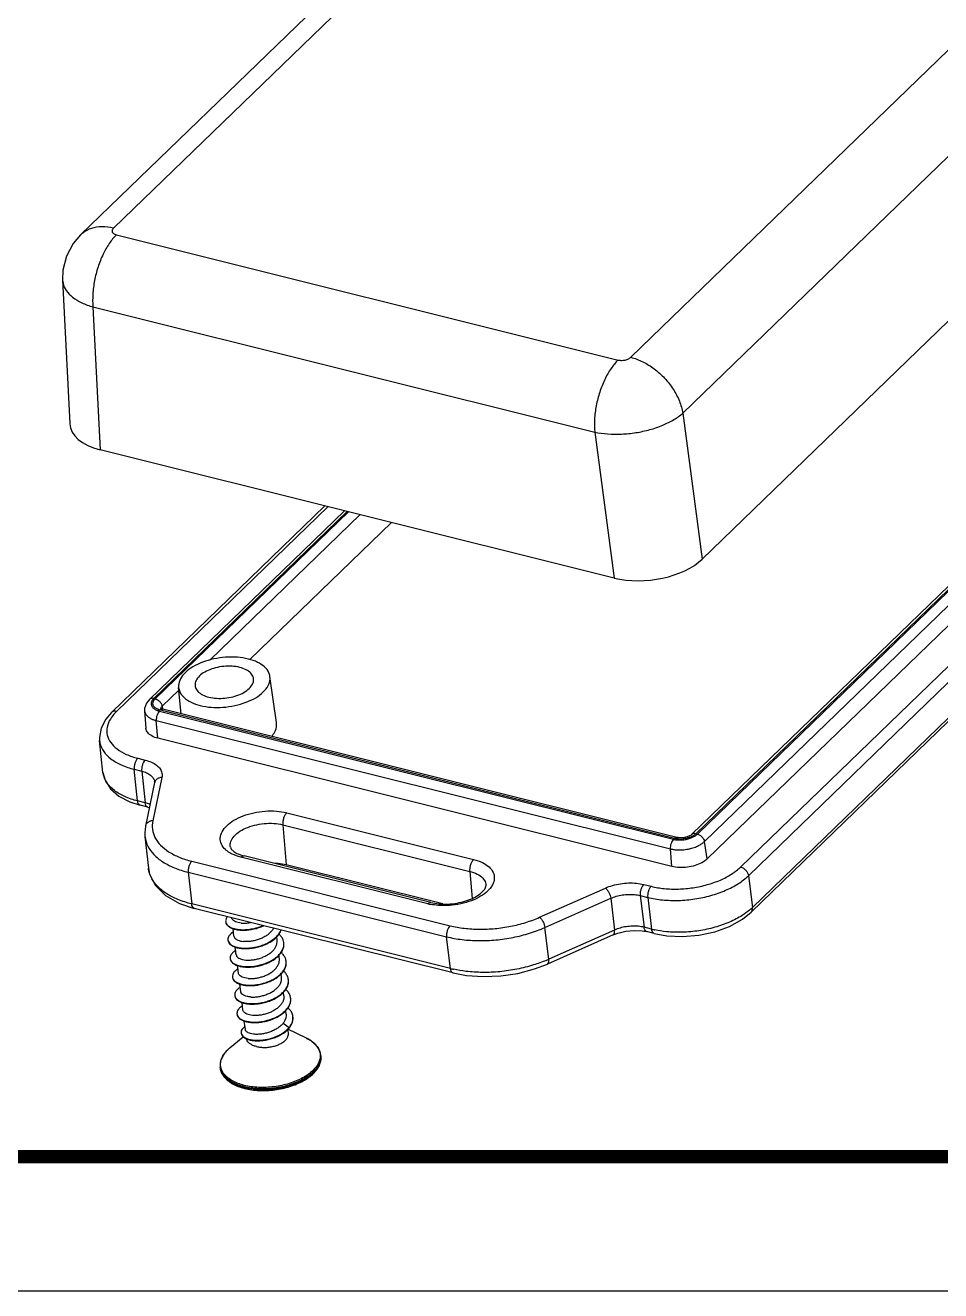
# Model space of a CAD drawing. Header units: millimetres. Extents: x 424 to 1788, y -1993 to 196.
# Drawn here: x 530.42 to 557.78, y 34.84 to 72.64 of the extents above; entities that cross this region are included whole.
import ezdxf

# ---------------------------------------------------------------- set-up
doc = ezdxf.new("R2010")
doc.units = ezdxf.units.MM
doc.layers.add('from', color=7, linetype='Continuous')

# ---------------------------------------------------------------- blocks, each defined once
blk = doc.blocks.new('*u43')
at = {"color": 7, "linetype": 'Continuous'}
for p, q in [((2.379, 41.342, 0), (-35.35, 4.846, 0)), ((0.601, 40.99, 0), (-37.132, 4.49, 0)), ((-7.239, -2.163, 0), (30.49, 34.334, 0)), ((-4.408, -5.195, 0), (33.321, 31.301, 0)), ((-3.347, -13.121, 0), (34.799, 23.779, 0)), ((34.212, 8.81, 0), (-3.93, -28.086, 0)), ((34.449, 8.856, 0), (-3.693, -28.039, 0)), ((-3.615, -28.059, 0), (34.527, 8.837, 0)), ((-3.237, -28.463, 0), (34.904, 8.433, 0)), ((35.06, 7.487, 0), (-3.082, -29.408, 0)), ((-1.266, -29.85, 0), (36.857, 7.028, 0)), ((-0.84, -30.318, 0), (37.283, 6.56, 0)), ((37.517, 4.85, 0), (-0.625, -32.046, 0)), ((-35.188, 4.488, 0), (-7.922, -2.31, 0)), ((37.442, 4.593, 0), (-0.7, -32.303, 0)), ((-38.114, 2.031, 0), (-37.725, -5.767, 0)), ((-36.461, 0.573, 0), (-9.195, -6.225, 0)), ((-36.461, 0.573, 0), (-36.074, -7.184, 0)), ((-4.408, -5.195, 0), (-3.347, -13.121, 0)), ((-9.195, -6.225, 0), (-8.134, -14.15, 0)), ((-8.134, -14.15, 0), (-36.074, -7.184, 0)), ((-23.853, -10.231, 0), (-35.448, -21.448, 0)), ((-23.684, -10.273, 0), (-35.181, -21.395, 0)), ((-22.801, -10.493, 0), (-33.394, -20.741, 0)), ((-22.651, -10.531, 0), (-33.157, -20.694, 0)), ((-33.079, -20.713, 0), (-22.573, -10.55, 0)), ((-30.108, -18.609, 0), (-21.94, -10.708, 0)), ((-20.234, -11.133, 0), (-27.933, -18.58, 0)), ((-26.486, -21.999, 0), (-26.845, -19.496, 0)), ((-32.702, -21.118, 0), (-31.794, -20.239, 0)), ((-31.664, -21.523, 0), (-31.808, -20.101, 0)), ((-32.746, -21.246, 0), (-32.778, -21.23, 0)), ((-32.663, -21.274, 0), (-32.746, -21.246, 0)), ((-32.702, -21.118, 0), (-32.678, -21.262, 0)), ((-4.73, -28.238, 0), (-32.663, -21.274, 0)), ((-33.656, -21.358, 0), (-33.59, -22.298, 0)), ((-33.019, -21.896, 0), (-5.085, -28.86, 0)), ((-32.93, -22.856, 0), (-33.019, -21.896, 0)), ((-32.849, -21.374, 0), (-4.915, -28.338, 0)), ((-4.867, -28.292, 0), (-32.801, -21.328, 0)), ((-35.918, -24.706, 0), (-36.103, -22.984, 0)), ((-4.997, -29.82, 0), (-32.93, -22.856, 0)), ((-34.031, -23.938, 0), (-33.624, -24.04, 0)), ((-34.22, -24.539, 0), (-33.814, -24.64, 0)), ((-34.036, -26.259, 0), (-34.22, -24.539, 0)), ((-33.814, -24.64, 0), (-33.623, -26.362, 0)), ((-33.11, -25.265, 0), (-33.608, -27.619, 0)), ((-32.716, -24.982, 0), (-33.214, -27.335, 0)), ((-33.108, -25.221, 0), (-33.108, -25.222, 0)), ((-34.455, -26.315, 0), (-33.895, -26.495, 0)), ((-33.623, -26.362, 0), (-34.036, -26.259, 0)), ((-33.482, -26.598, 0), (-33.895, -26.495, 0)), ((-33.482, -26.598, 0), (-33.398, -26.623, 0)), ((-25.934, -26.901, 0), (-15.776, -29.434, 0)), ((-26.147, -27.55, 0), (-15.989, -30.083, 0)), ((-26.147, -27.55, 0), (-25.958, -29.731, 0)), ((-33.638, -28.196, 0), (-33.448, -29.917, 0)), ((-4.997, -29.82, 0), (-5.085, -28.86, 0)), ((-3.082, -29.408, 0), (-3.237, -28.463, 0)), ((-31.096, -29.533, 0), (-17.055, -33.033, 0)), ((-18.265, -31.842, 0), (-28.423, -29.309, 0)), ((-18.093, -31.775, 0), (-28.251, -29.242, 0)), ((-33.448, -29.917, 0), (-33.449, -29.91, 0)), ((-31.285, -30.134, 0), (-31.095, -31.855, 0)), ((-31.285, -30.134, 0), (-17.245, -33.634, 0)), ((-17.454, -31.851, 0), (-25.958, -29.731, 0)), ((-15.989, -30.083, 0), (-15.861, -31.553, 0)), ((-6.533, -30.794, 0), (-6.126, -30.895, 0)), ((-0.84, -30.318, 0), (-0.625, -32.046, 0)), ((-12.192, -32.576, 0), (-8.617, -30.99, 0)), ((-11.901, -33.131, 0), (-8.326, -31.545, 0)), ((-8.326, -31.545, 0), (-8.117, -33.271, 0)), ((-6.723, -31.394, 0), (-6.513, -33.12, 0)), ((-6.723, -31.394, 0), (-6.316, -31.496, 0)), ((-6.316, -31.496, 0), (-6.101, -33.223, 0)), ((-31.751, -31.827, 0), (-30.954, -32.091, 0)), ((-17.035, -35.36, 0), (-31.095, -31.855, 0)), ((-16.894, -35.596, 0), (-30.955, -32.091, 0)), ((-28.8, -33.604, 0), (-28.85, -33.192, 0)), ((-26.455, -33.827, 0), (-26.478, -33.641, 0)), ((-17.035, -35.36, 0), (-17.245, -33.634, 0)), ((-11.691, -34.857, 0), (-11.901, -33.131, 0)), ((-8.186, -33.529, 0), (-11.761, -35.116, 0)), ((-8.117, -33.271, 0), (-11.691, -34.857, 0)), ((-8.186, -33.529, 0), (-7.931, -33.433, 0)), ((-6.101, -33.223, 0), (-6.513, -33.12, 0)), ((-5.96, -33.459, 0), (-6.372, -33.357, 0)), ((-28.677, -34.608, 0), (-28.727, -34.197, 0)), ((-26.333, -34.831, 0), (-26.356, -34.641, 0)), ((-28.555, -35.612, 0), (-28.604, -35.204, 0)), ((-26.21, -35.835, 0), (-26.233, -35.646, 0)), ((-28.432, -36.616, 0), (-28.482, -36.205, 0)), ((-26.088, -36.839, 0), (-26.11, -36.654, 0)), ((-28.31, -37.62, 0), (-28.36, -37.208, 0)), ((-25.965, -37.843, 0), (-25.988, -37.654, 0)), ((-28.181, -38.675, 0), (-28.237, -38.215, 0)), ((-26.121, -38.324, 0), (-25.804, -38.567, 0)), ((-29.012, -39.656, 0), (-28.303, -39.062, 0)), ((-25.839, -38.876, 0), (-25.866, -38.657, 0)), ((-24.855, -39.148, 0), (-25.865, -38.656, 0)), ((-25.804, -38.567, 0), (-25.801, -38.592, 0)), ((-24.077, -40.105, 0), (-24.083, -40.056, 0)), ((-29.537, -40.771, 0), (-29.543, -40.722, 0))]:
    blk.add_line(p, q, dxfattribs=at)
at = {"color": 7, "linetype": 'Continuous', "elevation": 0}
for points in [[(-37.132, 4.49), (-37.531, 4.024), (-37.903, 3.33), (-38.093, 2.576), (-38.113, 2.029)], [(-33.395, -20.741), (-33.557, -20.947), (-33.653, -21.234), (-33.655, -21.361)], [(-35.448, -21.448), (-35.766, -21.815), (-36.022, -22.306), (-36.111, -22.809), (-36.102, -22.989)], [(-35.918, -24.706), (-35.806, -25.135), (-35.514, -25.601), (-35.057, -26.001), (-34.455, -26.315)], [(-33.108, -25.222), (-33.108, -25.248), (-33.111, -25.265)], [(-33.608, -27.619), (-33.649, -27.986), (-33.638, -28.196)], [(-3.93, -28.086), (-3.956, -28.108), (-4.037, -28.158), (-4.162, -28.209), (-4.324, -28.247), (-4.503, -28.263), (-4.666, -28.251), (-4.729, -28.238)], [(-33.449, -29.91), (-33.384, -30.232), (-33.071, -30.852), (-32.522, -31.392), (-31.751, -31.827)], [(-5.96, -33.459), (-5.282, -33.581), (-4.419, -33.621), (-3.537, -33.546), (-2.676, -33.361), (-1.874, -33.07), (-1.172, -32.683), (-0.7, -32.303)], [(-7.931, -33.433), (-7.496, -33.329), (-7.043, -33.287), (-6.611, -33.311), (-6.373, -33.357)], [(-16.895, -35.596), (-16.166, -35.734), (-15.249, -35.801), (-14.304, -35.762), (-13.364, -35.622), (-12.46, -35.383), (-11.761, -35.116)]]:
    blk.add_lwpolyline(points, dxfattribs=at)
at = {"color": 7, "linetype": 'Continuous'}
for centre, radius, start, end in [((-32.545, -20.298, 0), 1.061, 255.53917, 256.01834), ((-33.535, -25.267, 0), 0.43, 6.14529, 11.626), ((-32.807, -25.328, 0), 0.31, 160.34513, 168.19438), ((-4.619, -27.15, 0), 1.224, 256.01107, 258.60972), ((-27.7, -27.024, 0), 2.285, 252.50495, 256.05883), ((-31.836, -29.697, 0), 1.631, 205.50279, 208.91493), ((-17.516, -28.836, 0), 3.098, 256.01902, 258.96695), ((-2.76, -29.831, 0), 3.076, 309.89849, 313.94883), ((-28.973, -32.778, 0), 0.278, 186.75489, 194.64402), ((-4.863, -28.234, 0), 5.141, 256.07063, 258.05518), ((-28.861, -33.783, 0), 0.268, 186.92818, 192.17839), ((-26.697, -34.028, 0), 0.614, 4.65322, 6.99949), ((-28.718, -34.783, 0), 0.288, 187.15935, 192.1282), ((-26.591, -35.034, 0), 0.631, 4.68164, 6.97397), ((-14.593, -28.307, 0), 7.165, 292.64926, 293.89503), ((-15.496, -29.17, 0), 6.378, 256.03715, 257.66126), ((-28.6, -35.789, 0), 0.283, 186.84109, 197.23808), ((-26.468, -36.037, 0), 0.631, 4.63647, 6.91692), ((-28.494, -36.795, 0), 0.267, 186.77722, 192.07496), ((-26.329, -37.04, 0), 0.614, 4.64282, 6.96607), ((-28.356, -37.796, 0), 0.282, 187.1636, 192.19916), ((-26.216, -38.046, 0), 0.624, 1.72404, 7.00263), ((-28.155, -38.827, 0), 0.254, 187.13765, 192.7807), ((-26.729, -37.797, 0), 1.203, 319.47453, 320.21916), ((-26.723, -37.824, 0), 1.2, 320.21833, 321.12392), ((-28.475, -40.628, 0), 1.061, 156.52114, 156.76113), ((-28.143, -40.824, 0), 1.448, 141.95467, 145.56922), ((-24.871, -40.151, 0), 0.793, 3.40268, 6.92827), ((-28.766, -40.628, 0), 0.782, 186.93564, 190.49675), ((-27.405, -38.623, 0), 3.351, 255.30744, 256.00251)]:
    blk.add_arc(centre, radius, start, end, dxfattribs=at)
for centre, major_axis, ratio, start_param, end_param in [((-34.238, -5.415, 0), (3.48, 0.426), 0.537148, 3.10289, 4.092293), ((-6.309, -12.378, 0), (3.475, 0.422), 0.539083, -2.187859, -0.618965)]:
    blk.add_ellipse(centre, major_axis=major_axis, ratio=ratio, start_param=start_param, end_param=end_param, dxfattribs=at)
for points, start_tangent, end_tangent in [([(-35.35, 4.846, 0), (-35.979, 4.924, 0), (-36.548, 4.836, 0), (-37.021, 4.587, 0), (-37.129, 4.492, 0)], (-0.9703, 0.241905), (-0.717758, -0.696293)), ([(-35.35, 4.846, 0), (-35.397, 4.787, 0), (-35.421, 4.726, 0), (-35.42, 4.665, 0), (-35.395, 4.609, 0), (-35.345, 4.559, 0), (-35.275, 4.518, 0), (-35.188, 4.488, 0)], (-0.718593, -0.695431), (0.97026, -0.242066)), ([(-35.188, 4.488, 0), (-35.573, 4.025, 0), (-35.913, 3.431, 0), (-36.187, 2.743, 0), (-36.376, 2.005, 0), (-36.47, 1.266, 0), (-36.461, 0.573, 0)], (-0.718749, -0.695269), (0.091956, -0.995763)), ([(-38.113, 2.029, 0), (-38.09, 1.86, 0), (-37.911, 1.463, 0), (-37.567, 1.105, 0), (-37.075, 0.803, 0), (-36.461, 0.573, 0)], (0.050108, -0.998744), (0.96138, -0.275226)), ([(-7.922, -2.31, 0), (-8.307, -2.772, 0), (-8.647, -3.367, 0), (-8.921, -4.055, 0), (-9.111, -4.792, 0), (-9.204, -5.532, 0), (-9.195, -6.225, 0)], (-0.718749, -0.69527), (0.091955, -0.995763)), ([(-7.922, -2.31, 0), (-7.822, -2.327, 0), (-7.713, -2.33, 0), (-7.602, -2.32, 0), (-7.494, -2.297, 0), (-7.394, -2.262, 0), (-7.307, -2.216, 0), (-7.239, -2.163, 0)], (0.970338, -0.241754), (0.718915, 0.695098)), ([(-7.239, -2.163, 0), (-6.589, -2.403, 0), (-5.962, -2.789, 0), (-5.397, -3.297, 0), (-4.932, -3.894, 0), (-4.595, -4.54, 0), (-4.408, -5.196, 0)], (0.9703, -0.241905), (0.162235, -0.986752)), ([(-9.195, -6.225, 0), (-8.494, -6.323, 0), (-7.735, -6.332, 0), (-6.957, -6.254, 0), (-6.199, -6.091, 0), (-5.5, -5.852, 0), (-4.892, -5.548, 0), (-4.408, -5.195, 0)], (0.978235, -0.207498), (0.744121, 0.668044)), ([(-28.018, -18.55, 0), (-28.61, -18.456, 0), (-29.251, -18.455, 0), (-29.897, -18.547, 0), (-30.504, -18.725, 0), (-31.03, -18.977, 0), (-31.441, -19.286, 0), (-31.707, -19.631, 0), (-31.81, -19.988, 0), (-31.807, -20.101, 0)], (-0.9703, 0.241905), (0.104394, -0.994536)), ([(-26.845, -19.496, 0), (-26.904, -19.293, 0), (-27.135, -18.983, 0), (-27.515, -18.73, 0), (-28.018, -18.55, 0)], (-0.144009, 0.989576), (-0.9703, 0.241905)), ([(-28.488, -19.005, 0), (-28.903, -18.942, 0), (-29.354, -18.951, 0), (-29.799, -19.028, 0), (-30.21, -19.171, 0), (-30.545, -19.363, 0), (-30.785, -19.595, 0), (-30.903, -19.841, 0), (-30.913, -19.998, 0)], (-0.9703, 0.241905), (0.09649, -0.995334)), ([(-27.738, -19.61, 0), (-27.753, -19.539, 0), (-27.888, -19.316, 0), (-28.141, -19.133, 0), (-28.488, -19.005, 0)], (-0.136045, 0.990703), (-0.9703, 0.241905)), ([(-30.631, -21.077, 0), (-30.038, -21.171, 0), (-29.397, -21.172, 0), (-28.752, -21.08, 0), (-28.145, -20.902, 0), (-27.618, -20.65, 0), (-27.208, -20.341, 0), (-26.942, -19.996, 0), (-26.838, -19.639, 0), (-26.845, -19.496, 0)], (0.9703, -0.241905), (-0.144009, 0.989576)), ([(-30.16, -20.622, 0), (-29.745, -20.685, 0), (-29.294, -20.676, 0), (-28.849, -20.599, 0), (-28.438, -20.456, 0), (-28.104, -20.264, 0), (-27.864, -20.032, 0), (-27.745, -19.786, 0), (-27.738, -19.61, 0)], (0.9703, -0.241905), (-0.136045, 0.990703)), ([(-31.807, -20.101, 0), (-31.744, -20.334, 0), (-31.514, -20.644, 0), (-31.134, -20.897, 0), (-30.631, -21.077, 0)], (0.104394, -0.994536), (0.9703, -0.241905)), ([(-30.913, -19.998, 0), (-30.895, -20.088, 0), (-30.76, -20.311, 0), (-30.508, -20.494, 0), (-30.16, -20.622, 0)], (0.09649, -0.995334), (0.9703, -0.241905)), ([(-33.157, -20.694, 0), (-33.28, -20.686, 0), (-33.38, -20.728, 0), (-33.394, -20.741, 0)], (-0.9703, 0.241903), (-0.714728, -0.699402)), ([(-33.297, -20.954, 0), (-33.295, -21.014, 0), (-33.279, -21.078, 0), (-33.246, -21.139, 0), (-33.202, -21.193, 0), (-33.152, -21.238, 0), (-33.1, -21.273, 0), (-33.047, -21.303, 0), (-32.995, -21.327, 0), (-32.944, -21.346, 0), (-32.896, -21.362, 0), (-32.849, -21.374, 0)], (-0.078755, -0.996894), (0.970301, -0.241901)), ([(-33.157, -20.694, 0), (-33.188, -20.726, 0), (-33.218, -20.762, 0), (-33.246, -20.803, 0), (-33.27, -20.849, 0), (-33.288, -20.899, 0), (-33.297, -20.954, 0)], (-0.718754, -0.695264), (-0.078755, -0.996894)), ([(-32.81, -21.325, 0), (-32.945, -21.279, 0), (-33.073, -21.205, 0), (-33.168, -21.102, 0), (-33.206, -20.976, 0), (-33.176, -20.842, 0), (-33.079, -20.713, 0)], (-0.968315, 0.249732), (0.718511, 0.695515)), ([(-33.079, -20.713, 0), (-32.95, -20.769, 0), (-32.833, -20.864, 0), (-32.746, -20.986, 0), (-32.702, -21.117, 0)], (0.9703, -0.241905), (0.162235, -0.986752)), ([(-32.801, -21.328, 0), (-32.72, -21.276, 0), (-32.664, -21.275, 0)], (0.718745, 0.695274), (0.97605, -0.217548)), ([(-32.768, -21.277, 0), (-32.77, -21.258, 0), (-32.768, -21.236, 0)], (-0.178268, 0.983982), (0.129807, 0.991539)), ([(-32.768, -21.236, 0), (-32.753, -21.186, 0)], (0.129807, 0.991539), (0.433139, 0.901327)), ([(-32.753, -21.186, 0), (-32.702, -21.118, 0)], (0.433139, 0.901327), (0.719022, 0.694987)), ([(-35.325, -21.546, 0), (-35.518, -21.812, 0), (-35.688, -22.247, 0), (-35.682, -22.677, 0), (-35.499, -23.08, 0), (-35.15, -23.436, 0), (-34.651, -23.727, 0), (-34.031, -23.938, 0)], (-0.654089, -0.756418), (0.970261, -0.242059)), ([(-35.181, -21.395, 0), (-35.323, -21.387, 0), (-35.436, -21.437, 0), (-35.448, -21.448, 0)], (-0.9703, 0.241905), (-0.715207, -0.698913)), ([(-35.181, -21.395, 0), (-35.325, -21.546, 0)], (-0.718586, -0.695438), (-0.654089, -0.756418)), ([(-33.655, -21.361, 0), (-33.653, -21.385, 0), (-33.629, -21.475, 0), (-33.583, -21.563, 0), (-33.52, -21.64, 0), (-33.449, -21.702, 0), (-33.375, -21.753, 0), (-33.3, -21.795, 0), (-33.226, -21.829, 0), (-33.154, -21.856, 0), (-33.085, -21.878, 0), (-33.019, -21.896, 0)], (0.078004, -0.996953), (0.970298, -0.241914)), ([(-32.849, -21.374, 0), (-32.924, -21.474, 0), (-32.982, -21.607, 0), (-33.016, -21.755, 0), (-33.019, -21.896, 0)], (-0.718749, -0.695269), (0.091956, -0.995763)), ([(-32.93, -22.856, 0), (-33.262, -22.729, 0), (-33.487, -22.547, 0), (-33.587, -22.326, 0), (-33.59, -22.298, 0)], (-0.9703, 0.241905), (-0.064271, 0.997932)), ([(-26.755, -22.754, 0), (-26.586, -22.51, 0), (-26.48, -22.145, 0), (-26.487, -21.999, 0)], (0.655548, 0.755154), (-0.144021, 0.989575)), ([(-36.102, -22.989, 0), (-36.081, -23.116, 0), (-35.876, -23.57, 0), (-35.483, -23.971, 0), (-34.922, -24.3, 0), (-34.22, -24.539, 0)], (0.108108, -0.994139), (0.970065, -0.242847)), ([(-34.031, -23.938, 0), (-34.117, -24.053, 0), (-34.183, -24.207, 0), (-34.219, -24.378, 0), (-34.22, -24.539, 0)], (-0.718749, -0.695269), (0.115215, -0.993341)), ([(-33.624, -24.04, 0), (-33.71, -24.155, 0), (-33.776, -24.309, 0), (-33.812, -24.479, 0), (-33.813, -24.64, 0)], (-0.718749, -0.695269), (0.115215, -0.993341)), ([(-33.624, -24.04, 0), (-33.28, -24.157, 0), (-33.004, -24.319, 0), (-32.812, -24.519, 0), (-32.715, -24.744, 0), (-32.716, -24.982, 0)], (0.970255, -0.242084), (-0.207098, -0.97832)), ([(-34.036, -26.259, 0), (-34.737, -26.02, 0), (-35.298, -25.691, 0), (-35.691, -25.29, 0), (-35.896, -24.836, 0), (-35.918, -24.706, 0)], (-0.970041, 0.242943), (-0.105958, 0.994371)), ([(-33.814, -24.64, 0), (-33.548, -24.73, 0), (-33.336, -24.855, 0), (-33.189, -25.008, 0), (-33.114, -25.181, 0)], (0.970657, -0.24047), (0.201903, -0.979405)), ([(-32.716, -24.982, 0), (-32.882, -25.014, 0), (-33.016, -25.098, 0), (-33.098, -25.221, 0), (-33.099, -25.224, 0)], (-0.999745, -0.022599), (-0.336874, -0.94155)), ([(-33.895, -26.494, 0), (-33.924, -26.484, 0), (-33.997, -26.401, 0), (-34.036, -26.259, 0)], (-0.975833, 0.218516), (-0.115215, 0.993341)), ([(-33.361, -26.45, 0), (-33.623, -26.362, 0)], (-0.913142, 0.407642), (-0.970697, 0.240306)), ([(-33.482, -26.597, 0), (-33.511, -26.587, 0), (-33.584, -26.504, 0), (-33.623, -26.362, 0)], (-0.975832, 0.218521), (-0.115215, 0.993341)), ([(-29.147, -28.993, 0), (-29.263, -28.898, 0), (-29.483, -28.603, 0), (-29.547, -28.273, 0), (-29.448, -27.932, 0), (-29.195, -27.603, 0), (-28.803, -27.308, 0), (-28.3, -27.067, 0), (-27.721, -26.898, 0), (-27.105, -26.811, 0), (-26.493, -26.813, 0), (-25.934, -26.901, 0)], (-0.809223, 0.587501), (0.9703, -0.241905)), ([(-33.214, -27.335, 0), (-33.38, -27.367, 0), (-33.514, -27.451, 0), (-33.596, -27.574, 0), (-33.608, -27.618, 0)], (-0.999745, -0.022599), (-0.205048, -0.978752)), ([(-33.214, -27.335, 0), (-33.233, -27.8, 0), (-33.091, -28.246, 0), (-32.793, -28.657, 0), (-32.35, -29.016, 0), (-31.777, -29.312, 0), (-31.096, -29.533, 0)], (-0.206769, -0.97839), (0.970276, -0.242002)), ([(-28.993, -28.763, 0), (-28.988, -28.536, 0), (-28.847, -28.244, 0), (-28.567, -27.973, 0), (-28.171, -27.745, 0), (-27.69, -27.578, 0), (-27.164, -27.487, 0), (-26.635, -27.477, 0), (-26.147, -27.55, 0)], (-0.175174, 0.984537), (0.9703, -0.241905)), ([(-25.934, -26.901, 0), (-26.027, -27.025, 0), (-26.1, -27.19, 0), (-26.142, -27.374, 0), (-26.147, -27.55, 0)], (-0.718749, -0.695269), (0.086257, -0.996273)), ([(-3.693, -28.039, 0), (-3.804, -28.127, 0), (-3.962, -28.21, 0), (-4.167, -28.28, 0)], (-0.718507, -0.69552), (-0.969106, -0.246645)), ([(-4.11, -28.317, 0), (-4.003, -28.284, 0), (-3.914, -28.249, 0), (-3.84, -28.215, 0), (-3.778, -28.18, 0), (-3.725, -28.147, 0), (-3.682, -28.116, 0), (-3.645, -28.087, 0), (-3.615, -28.059, 0)], (0.964266, 0.264937), (0.718744, 0.695275)), ([(-3.693, -28.039, 0), (-3.816, -28.032, 0), (-3.916, -28.074, 0), (-3.93, -28.086, 0)], (-0.970301, 0.241901), (-0.715222, -0.698898)), ([(-3.615, -28.059, 0), (-3.486, -28.114, 0), (-3.369, -28.21, 0), (-3.282, -28.332, 0), (-3.237, -28.463, 0)], (0.9703, -0.241905), (0.162235, -0.986752)), ([(-33.638, -28.196, 0), (-33.634, -28.23, 0), (-33.478, -28.72, 0), (-33.151, -29.17, 0), (-32.664, -29.565, 0), (-32.035, -29.89, 0), (-31.285, -30.134, 0)], (0.10947, -0.99399), (0.970184, -0.242371)), ([(-28.993, -28.763, 0), (-28.945, -28.869, 0), (-28.81, -29, 0), (-28.579, -29.132, 0)], (0.182551, -0.983196), (0.913818, -0.406124)), ([(-4.915, -28.338, 0), (-4.99, -28.438, 0), (-5.049, -28.571, 0), (-5.082, -28.719, 0), (-5.085, -28.86, 0)], (-0.718747, -0.695272), (0.091953, -0.995763)), ([(-5.085, -28.86, 0), (-5.008, -28.878, 0), (-4.92, -28.893, 0), (-4.819, -28.906, 0), (-4.706, -28.915, 0), (-4.579, -28.918, 0), (-4.438, -28.913, 0), (-4.279, -28.898, 0), (-4.109, -28.87, 0), (-3.94, -28.83, 0), (-3.789, -28.783, 0), (-3.663, -28.734, 0), (-3.557, -28.684, 0), (-3.469, -28.636, 0), (-3.394, -28.589, 0), (-3.333, -28.545, 0), (-3.281, -28.503, 0), (-3.237, -28.463, 0)], (0.970297, -0.241917), (0.718757, 0.695261)), ([(-4.867, -28.292, 0), (-4.786, -28.24, 0), (-4.73, -28.239, 0)], (0.718749, 0.695269), (0.976001, -0.217768)), ([(-4.645, -28.325, 0), (-4.867, -28.292, 0)], (-0.998024, 0.06283), (-0.970051, 0.242901)), ([(-4.861, -28.351, 0), (-4.799, -28.362, 0), (-4.728, -28.371, 0), (-4.648, -28.377, 0), (-4.559, -28.379, 0)], (0.98027, -0.197665), (0.99999, 0.004516)), ([(-4.167, -28.28, 0), (-4.404, -28.321, 0), (-4.645, -28.325, 0)], (-0.969106, -0.246645), (-0.998024, 0.06283)), ([(-4.559, -28.379, 0), (-4.46, -28.375, 0), (-4.348, -28.365, 0), (-4.228, -28.345, 0), (-4.11, -28.317, 0)], (0.99999, 0.004516), (0.964266, 0.264937)), ([(-31.096, -29.533, 0), (-31.182, -29.648, 0), (-31.248, -29.802, 0), (-31.285, -29.973, 0), (-31.286, -30.133, 0)], (-0.718749, -0.695269), (0.115215, -0.993341)), ([(-28.423, -29.309, 0), (-28.899, -29.14, 0), (-29.147, -28.993, 0)], (-0.9703, 0.241905), (-0.809223, 0.587501)), ([(-28.579, -29.132, 0), (-28.387, -29.204, 0)], (0.913818, -0.406124), (0.953434, -0.301601)), ([(-28.423, -29.309, 0), (-28.322, -29.245, 0), (-28.251, -29.243, 0)], (0.718749, 0.695269), (0.975959, -0.217953)), ([(-15.776, -29.434, 0), (-15.869, -29.557, 0), (-15.942, -29.723, 0), (-15.984, -29.907, 0), (-15.989, -30.083, 0)], (-0.718749, -0.695269), (0.086257, -0.996273)), ([(-15.776, -29.434, 0), (-15.3, -29.603, 0), (-14.936, -29.845, 0), (-14.716, -30.14, 0), (-14.652, -30.47, 0), (-14.751, -30.811, 0), (-14.882, -31.009, 0)], (0.9703, -0.241905), (-0.63316, -0.774021)), ([(-3.082, -29.408, 0), (-3.368, -29.613, 0), (-3.738, -29.768, 0), (-4.16, -29.859, 0), (-4.592, -29.877, 0), (-4.997, -29.82, 0)], (-0.718749, -0.695269), (-0.9703, 0.241905)), ([(-33.308, -30.399, 0), (-33.444, -29.951, 0), (-33.448, -29.917, 0)], (-0.430441, 0.902619), (-0.10901, 0.994041)), ([(-25.958, -29.731, 0), (-26.412, -29.663, 0), (-26.555, -29.657, 0)], (-0.9703, 0.241905), (-0.99989, 0.014806)), ([(-15.989, -30.083, 0), (-15.579, -30.233, 0), (-15.283, -30.449, 0), (-15.124, -30.711, 0), (-15.101, -30.84, 0)], (0.9703, -0.241905), (0.057088, -0.998369)), ([(-6.126, -30.895, 0), (-5.413, -31.017, 0), (-4.641, -31.042, 0), (-3.849, -30.971, 0), (-3.079, -30.805, 0), (-2.368, -30.554, 0), (-1.753, -30.23, 0), (-1.266, -29.85, 0)], (0.970338, -0.241751), (0.718913, 0.6951)), ([(-1.266, -29.85, 0), (-1.118, -29.915, 0), (-0.985, -30.026, 0), (-0.887, -30.168, 0), (-0.84, -30.318, 0)], (0.9703, -0.241905), (0.129491, -0.991581)), ([(-31.095, -31.855, 0), (-31.844, -31.611, 0), (-32.473, -31.286, 0), (-32.96, -30.892, 0), (-33.264, -30.486, 0)], (-0.970171, 0.24242), (-0.483312, 0.875448)), ([(-18.093, -31.775, 0), (-17.663, -31.846, 0), (-17.178, -31.857, 0), (-16.675, -31.802, 0), (-16.196, -31.686, 0), (-15.778, -31.52, 0), (-15.453, -31.326, 0), (-15.236, -31.131, 0), (-15.125, -30.96, 0), (-15.1, -30.84, 0)], (0.9703, -0.241905), (-0.059281, 0.998241)), ([(-8.617, -30.99, 0), (-8.228, -30.849, 0), (-7.8, -30.754, 0), (-7.359, -30.713, 0), (-6.929, -30.726, 0), (-6.533, -30.794, 0)], (0.914118, 0.405448), (0.970288, -0.241954)), ([(-6.533, -30.794, 0), (-6.619, -30.909, 0), (-6.685, -31.063, 0), (-6.722, -31.233, 0), (-6.723, -31.394, 0)], (-0.718749, -0.695269), (0.115215, -0.993341)), ([(-6.126, -30.895, 0), (-6.212, -31.01, 0), (-6.278, -31.164, 0), (-6.315, -31.335, 0), (-6.316, -31.496, 0)], (-0.718749, -0.695269), (0.115215, -0.993341)), ([(-6.316, -31.496, 0), (-5.51, -31.632, 0), (-4.64, -31.661, 0), (-3.749, -31.58, 0), (-2.882, -31.393, 0), (-2.082, -31.111, 0), (-1.39, -30.746, 0), (-0.84, -30.318, 0)], (0.970534, -0.240963), (0.719428, 0.694567)), ([(-14.882, -31.009, 0), (-15.004, -31.14, 0), (-15.396, -31.435, 0), (-15.898, -31.676, 0), (-16.478, -31.845, 0), (-17.094, -31.932, 0), (-17.706, -31.93, 0), (-18.109, -31.876, 0)], (-0.63316, -0.774021), (-0.981457, 0.191683)), ([(-8.617, -30.99, 0), (-8.52, -31.087, 0), (-8.431, -31.227, 0), (-8.363, -31.388, 0), (-8.326, -31.545, 0)], (0.803454, -0.595367), (0.126194, -0.992006)), ([(-8.326, -31.545, 0), (-8.025, -31.436, 0), (-7.697, -31.363, 0), (-7.359, -31.332, 0), (-7.029, -31.342, 0), (-6.723, -31.394, 0)], (0.913457, 0.406936), (0.969929, -0.243388)), ([(-30.954, -32.09, 0), (-30.983, -32.08, 0), (-31.056, -31.998, 0), (-31.095, -31.855, 0)], (-0.975833, 0.218519), (-0.115215, 0.993341)), ([(-18.265, -31.842, 0), (-18.164, -31.778, 0), (-18.093, -31.775, 0)], (0.718749, 0.695269), (0.975959, -0.217954)), ([(-0.786, -32.191, 0), (-1.175, -32.474, 0), (-1.867, -32.838, 0), (-2.667, -33.121, 0), (-3.534, -33.307, 0), (-4.425, -33.388, 0), (-5.295, -33.36, 0), (-5.927, -33.263, 0)], (-0.766757, -0.641937), (-0.978317, 0.207112)), ([(-0.7, -32.303, 0), (-0.636, -32.199, 0), (-0.625, -32.046, 0)], (0.714221, 0.699921), (-0.129491, 0.991581)), ([(-29.153, -32.538, 0), (-29.2, -32.605, 0), (-29.247, -32.728, 0), (-29.249, -32.811, 0)], (-0.636065, -0.771636), (0.11822, -0.992987)), ([(-29.246, -32.836, 0), (-29.239, -32.874, 0), (-29.182, -32.986, 0), (-29.077, -33.086, 0), (-28.926, -33.168, 0), (-28.735, -33.229, 0), (-28.51, -33.266, 0), (-28.26, -33.276, 0), (-27.994, -33.258, 0), (-27.72, -33.211, 0), (-27.448, -33.137, 0), (-27.189, -33.036, 0), (-27.18, -33.032, 0)], (0.11822, -0.992987), (0.909838, 0.414965)), ([(-29.242, -32.849, 0), (-29.185, -32.961, 0), (-29.08, -33.061, 0), (-28.929, -33.143, 0), (-28.738, -33.204, 0), (-28.513, -33.241, 0), (-28.263, -33.251, 0), (-27.997, -33.233, 0), (-27.723, -33.186, 0), (-27.451, -33.112, 0), (-27.219, -33.023, 0)], (0.253453, -0.967348), (0.916277, 0.400545)), ([(-28.4, -32.889, 0), (-28.574, -32.862, 0), (-28.719, -32.815, 0), (-28.829, -32.75, 0), (-28.898, -32.672, 0), (-28.922, -32.6, 0)], (-0.996245, 0.086581), (-0.126151, 0.992011)), ([(-28.4, -32.889, 0), (-28.203, -32.894, 0), (-27.99, -32.875, 0), (-27.888, -32.858, 0)], (0.996245, -0.086581), (0.982095, 0.188384)), ([(-17.055, -33.033, 0), (-16.29, -33.173, 0), (-15.466, -33.225, 0), (-14.613, -33.189, 0), (-13.763, -33.065, 0), (-12.945, -32.858, 0), (-12.192, -32.576, 0)], (0.970324, -0.241809), (0.914085, 0.405522)), ([(-12.192, -32.576, 0), (-12.095, -32.674, 0), (-12.006, -32.813, 0), (-11.937, -32.974, 0), (-11.901, -33.131, 0)], (0.803454, -0.595367), (0.126194, -0.992006)), ([(-28.83, -33.37, 0), (-28.943, -33.454, 0), (-29.054, -33.573, 0), (-29.116, -33.696, 0), (-29.127, -33.815, 0)], (-0.843977, -0.536379), (0.120571, -0.992705)), ([(-29.124, -33.84, 0), (-29.123, -33.842, 0), (-29.082, -33.958, 0), (-28.991, -34.062, 0), (-28.853, -34.15, 0), (-28.673, -34.217, 0), (-28.457, -34.262, 0), (-28.214, -34.28, 0), (-27.951, -34.27, 0), (-27.679, -34.232, 0), (-27.406, -34.166, 0), (-27.141, -34.073, 0), (-26.896, -33.955, 0), (-26.677, -33.815, 0), (-26.493, -33.658, 0), (-26.35, -33.487, 0), (-26.253, -33.308, 0), (-26.239, -33.267, 0)], (0.120571, -0.992705), (0.31621, 0.948689)), ([(-29.123, -33.839, 0), (-29.085, -33.933, 0), (-28.994, -34.037, 0), (-28.856, -34.125, 0), (-28.676, -34.192, 0), (-28.46, -34.237, 0), (-28.217, -34.255, 0), (-27.955, -34.245, 0), (-27.682, -34.207, 0), (-27.409, -34.141, 0), (-27.145, -34.048, 0), (-26.899, -33.93, 0), (-26.68, -33.79, 0), (-26.496, -33.633, 0), (-26.353, -33.462, 0), (-26.257, -33.283, 0), (-26.249, -33.264, 0)], (0.210191, -0.97766), (0.344961, 0.938617)), ([(-28.8, -33.604, 0), (-28.775, -33.676, 0), (-28.706, -33.754, 0), (-28.596, -33.819, 0), (-28.451, -33.866, 0), (-28.278, -33.893, 0)], (0.126116, -0.992016), (0.996245, -0.086581)), ([(-26.645, -33.166, 0), (-26.732, -33.302, 0), (-26.863, -33.441, 0), (-27.029, -33.57, 0), (-27.222, -33.681, 0), (-27.43, -33.77, 0), (-27.645, -33.835, 0), (-27.866, -33.879, 0), (-28.081, -33.898, 0), (-28.278, -33.893, 0)], (-0.454378, -0.890809), (-0.996245, 0.086581)), ([(-26.087, -33.954, 0), (-26.126, -33.8, 0), (-26.217, -33.635, 0), (-26.351, -33.489, 0)], (-0.121772, 0.992558), (-0.748187, 0.663488)), ([(-17.055, -33.033, 0), (-17.141, -33.148, 0), (-17.207, -33.303, 0), (-17.244, -33.473, 0), (-17.245, -33.634, 0)], (-0.718749, -0.695269), (0.115215, -0.993341)), ([(-17.245, -33.634, 0), (-16.403, -33.787, 0), (-15.498, -33.845, 0), (-14.562, -33.805, 0), (-13.628, -33.669, 0), (-12.731, -33.441, 0), (-11.901, -33.131, 0)], (0.970416, -0.24144), (0.914248, 0.405156)), ([(-8.187, -33.528, 0), (-8.159, -33.511, 0), (-8.117, -33.418, 0), (-8.116, -33.271, 0)], (0.923241, 0.38422), (-0.126194, 0.992006)), ([(-6.513, -33.12, 0), (-6.819, -33.068, 0), (-7.149, -33.058, 0), (-7.487, -33.09, 0), (-7.815, -33.162, 0), (-8.117, -33.271, 0)], (-0.969888, 0.243552), (-0.913389, -0.407087)), ([(-6.373, -33.356, 0), (-6.401, -33.345, 0), (-6.474, -33.263, 0), (-6.513, -33.12, 0)], (-0.975328, 0.220759), (-0.115215, 0.993341)), ([(-5.96, -33.458, 0), (-5.989, -33.448, 0), (-6.062, -33.366, 0), (-6.101, -33.223, 0)], (-0.97568, 0.219198), (-0.115215, 0.993341)), ([(-29.001, -34.844, 0), (-28.977, -34.929, 0), (-28.9, -35.036, 0), (-28.776, -35.13, 0), (-28.608, -35.204, 0), (-28.402, -35.255, 0), (-28.166, -35.281, 0), (-27.908, -35.28, 0), (-27.638, -35.25, 0), (-27.364, -35.192, 0), (-27.096, -35.107, 0), (-26.844, -34.996, 0), (-26.616, -34.863, 0), (-26.421, -34.71, 0), (-26.265, -34.543, 0), (-26.155, -34.366, 0), (-26.093, -34.184, 0), (-26.082, -34.002, 0), (-26.084, -33.979, 0)], (0.124405, -0.992232), (-0.121772, 0.992558)), ([(-29, -34.844, 0), (-28.98, -34.903, 0), (-28.903, -35.011, 0), (-28.779, -35.104, 0), (-28.611, -35.179, 0), (-28.405, -35.23, 0), (-28.169, -35.256, 0), (-27.912, -35.255, 0), (-27.641, -35.225, 0), (-27.367, -35.167, 0), (-27.099, -35.082, 0), (-26.847, -34.971, 0), (-26.619, -34.838, 0), (-26.424, -34.685, 0), (-26.268, -34.518, 0), (-26.158, -34.341, 0), (-26.096, -34.159, 0), (-26.085, -33.979, 0)], (0.209897, -0.977723), (-0.08112, 0.996704)), ([(-28.155, -34.897, 0), (-27.959, -34.902, 0), (-27.744, -34.883, 0), (-27.523, -34.84, 0), (-27.309, -34.774, 0), (-27.101, -34.685, 0), (-26.908, -34.575, 0), (-26.742, -34.446, 0), (-26.611, -34.307, 0), (-26.517, -34.158, 0), (-26.463, -34.002, 0), (-26.454, -33.846, 0), (-26.455, -33.827, 0)], (0.996245, -0.086581), (-0.122014, 0.992528)), ([(-28.707, -34.375, 0), (-28.779, -34.424, 0), (-28.904, -34.541, 0), (-28.98, -34.663, 0), (-29.006, -34.786, 0), (-29.004, -34.819, 0)], (-0.843488, -0.537147), (0.124405, -0.992232)), ([(-28.878, -35.848, 0), (-28.868, -35.898, 0), (-28.806, -36.01, 0), (-28.695, -36.108, 0), (-28.539, -36.188, 0), (-28.344, -36.246, 0), (-28.116, -36.28, 0), (-27.864, -36.287, 0), (-27.597, -36.266, 0), (-27.322, -36.217, 0), (-27.052, -36.139, 0), (-26.794, -36.036, 0), (-26.558, -35.909, 0), (-26.353, -35.762, 0), (-26.185, -35.598, 0), (-26.06, -35.423, 0), (-25.983, -35.242, 0), (-25.957, -35.059, 0), (-25.962, -34.983, 0)], (0.119766, -0.992802), (-0.121407, 0.992603)), ([(-28.871, -35.873, 0), (-28.809, -35.985, 0), (-28.698, -36.083, 0), (-28.542, -36.163, 0), (-28.347, -36.221, 0), (-28.12, -36.255, 0), (-27.867, -36.262, 0), (-27.6, -36.241, 0), (-27.326, -36.192, 0), (-27.055, -36.114, 0), (-26.797, -36.011, 0), (-26.561, -35.884, 0), (-26.356, -35.736, 0), (-26.188, -35.573, 0), (-26.063, -35.398, 0), (-25.986, -35.217, 0), (-25.96, -35.034, 0), (-25.962, -34.983, 0)], (0.297134, -0.954836), (-0.081606, 0.996665)), ([(-28.677, -34.607, 0), (-28.653, -34.68, 0), (-28.584, -34.758, 0), (-28.474, -34.823, 0), (-28.329, -34.87, 0), (-28.155, -34.897, 0)], (0.126085, -0.992019), (0.996245, -0.086581)), ([(-28.033, -35.901, 0), (-27.841, -35.906, 0), (-27.634, -35.889, 0), (-27.42, -35.848, 0), (-27.207, -35.786, 0), (-27.003, -35.701, 0), (-26.815, -35.598, 0), (-26.65, -35.477, 0), (-26.515, -35.343, 0), (-26.414, -35.2, 0), (-26.351, -35.05, 0), (-26.329, -34.9, 0), (-26.333, -34.831, 0)], (0.996245, -0.086581), (-0.121263, 0.99262)), ([(-26.063, -34.687, 0), (-26.188, -34.532, 0), (-26.232, -34.49, 0)], (-0.528153, 0.849149), (-0.750389, 0.660996)), ([(-25.965, -34.958, 0), (-25.986, -34.856, 0), (-26.063, -34.687, 0)], (-0.121407, 0.992603), (-0.528153, 0.849149)), ([(-11.834, -34.919, 0), (-12.521, -35.168, 0), (-13.419, -35.395, 0), (-14.352, -35.531, 0), (-15.288, -35.571, 0), (-16.193, -35.513, 0), (-16.859, -35.401, 0)], (-0.922859, -0.385138), (-0.97688, 0.213789)), ([(-11.762, -35.114, 0), (-11.734, -35.097, 0), (-11.691, -35.004, 0), (-11.691, -34.857, 0)], (0.923797, 0.382883), (-0.126194, 0.992006)), ([(-28.584, -35.378, 0), (-28.61, -35.395, 0), (-28.749, -35.509, 0), (-28.84, -35.63, 0), (-28.881, -35.753, 0), (-28.881, -35.823, 0)], (-0.843836, -0.5366), (0.119766, -0.992802)), ([(-28.033, -35.901, 0), (-28.206, -35.874, 0), (-28.351, -35.827, 0), (-28.461, -35.762, 0), (-28.53, -35.684, 0), (-28.555, -35.611, 0)], (-0.996245, 0.086581), (-0.126126, 0.992014)), ([(-25.842, -35.962, 0), (-25.85, -35.912, 0), (-25.912, -35.74, 0), (-26.023, -35.58, 0), (-26.11, -35.494, 0)], (-0.120457, 0.992719), (-0.751106, 0.660182)), ([(-16.894, -35.595, 0), (-16.923, -35.585, 0), (-16.996, -35.503, 0), (-17.035, -35.36, 0)], (-0.975727, 0.218991), (-0.115215, 0.993341)), ([(-28.462, -36.382, 0), (-28.59, -36.478, 0), (-28.696, -36.598, 0), (-28.752, -36.721, 0), (-28.759, -36.827, 0)], (-0.844239, -0.535966), (0.118344, -0.992973)), ([(-28.756, -36.852, 0), (-28.754, -36.867, 0), (-28.707, -36.982, 0), (-28.61, -37.084, 0), (-28.467, -37.17, 0), (-28.283, -37.235, 0), (-28.065, -37.277, 0), (-27.819, -37.292, 0), (-27.555, -37.279, 0), (-27.281, -37.238, 0), (-27.009, -37.169, 0), (-26.746, -37.073, 0), (-26.503, -36.953, 0), (-26.288, -36.811, 0), (-26.108, -36.652, 0), (-25.97, -36.48, 0), (-25.878, -36.3, 0), (-25.837, -36.118, 0), (-25.839, -35.987, 0)], (0.118344, -0.992973), (-0.120457, 0.992719)), ([(-28.755, -36.851, 0), (-28.71, -36.957, 0), (-28.613, -37.059, 0), (-28.47, -37.145, 0), (-28.286, -37.21, 0), (-28.068, -37.252, 0), (-27.822, -37.267, 0), (-27.558, -37.254, 0), (-27.285, -37.213, 0), (-27.012, -37.144, 0), (-26.749, -37.048, 0), (-26.506, -36.928, 0), (-26.291, -36.786, 0), (-26.111, -36.627, 0), (-25.973, -36.455, 0), (-25.881, -36.275, 0), (-25.84, -36.092, 0), (-25.84, -35.987, 0)], (0.20909, -0.977896), (-0.080859, 0.996726)), ([(-27.91, -36.905, 0), (-27.712, -36.91, 0), (-27.499, -36.891, 0), (-27.279, -36.848, 0), (-27.061, -36.781, 0), (-26.853, -36.692, 0), (-26.663, -36.582, 0), (-26.498, -36.456, 0), (-26.366, -36.316, 0), (-26.272, -36.166, 0), (-26.218, -36.012, 0), (-26.208, -35.858, 0), (-26.21, -35.835, 0)], (0.996245, -0.086581), (-0.121821, 0.992552)), ([(-28.633, -37.856, 0), (-28.603, -37.953, 0), (-28.521, -38.059, 0), (-28.392, -38.15, 0), (-28.219, -38.222, 0), (-28.01, -38.271, 0), (-27.772, -38.294, 0), (-27.512, -38.29, 0), (-27.241, -38.257, 0), (-26.967, -38.197, 0), (-26.7, -38.108, 0), (-26.45, -37.995, 0), (-26.226, -37.859, 0), (-26.035, -37.705, 0), (-25.883, -37.536, 0), (-25.778, -37.358, 0), (-25.721, -37.176, 0), (-25.716, -36.994, 0), (-25.717, -36.991, 0)], (0.124375, -0.992235), (-0.12129, 0.992617)), ([(-28.632, -37.855, 0), (-28.607, -37.928, 0), (-28.524, -38.034, 0), (-28.395, -38.125, 0), (-28.223, -38.197, 0), (-28.013, -38.246, 0), (-27.775, -38.269, 0), (-27.515, -38.265, 0), (-27.244, -38.232, 0), (-26.97, -38.171, 0), (-26.703, -38.083, 0), (-26.453, -37.97, 0), (-26.229, -37.834, 0), (-26.038, -37.68, 0), (-25.887, -37.511, 0), (-25.781, -37.333, 0), (-25.724, -37.151, 0), (-25.717, -36.99, 0)], (0.211002, -0.977486), (-0.081037, 0.996711)), ([(-27.91, -36.905, 0), (-28.085, -36.878, 0), (-28.229, -36.831, 0), (-28.338, -36.767, 0), (-28.407, -36.689, 0), (-28.432, -36.616, 0)], (-0.996245, 0.086581), (-0.126127, 0.992014)), ([(-26.088, -36.839, 0), (-26.086, -36.858, 0), (-26.095, -37.015, 0), (-26.149, -37.171, 0), (-26.244, -37.319, 0), (-26.375, -37.459, 0), (-26.541, -37.587, 0), (-26.734, -37.698, 0), (-26.942, -37.786, 0), (-27.157, -37.852, 0), (-27.377, -37.895, 0), (-27.591, -37.914, 0), (-27.788, -37.909, 0)], (0.122031, -0.992526), (-0.996245, 0.086581)), ([(-25.72, -36.966, 0), (-25.766, -36.794, 0), (-25.862, -36.63, 0), (-25.985, -36.5, 0)], (-0.12129, 0.992617), (-0.749425, 0.66209)), ([(-28.34, -37.387, 0), (-28.427, -37.448, 0), (-28.547, -37.566, 0), (-28.618, -37.688, 0), (-28.638, -37.811, 0), (-28.636, -37.831, 0)], (-0.843598, -0.536976), (0.124375, -0.992235)), ([(-27.788, -37.909, 0), (-27.961, -37.882, 0), (-28.106, -37.835, 0), (-28.216, -37.77, 0), (-28.285, -37.693, 0), (-28.31, -37.619, 0)], (-0.996245, 0.086581), (-0.126066, 0.992022)), ([(-25.597, -37.97, 0), (-25.624, -37.849, 0), (-25.706, -37.681, 0), (-25.836, -37.528, 0), (-25.863, -37.503, 0)], (-0.121763, 0.992559), (-0.749734, 0.661739)), ([(-26.121, -38.324, 0), (-26.252, -38.463, 0), (-26.418, -38.592, 0), (-26.609, -38.703, 0), (-26.815, -38.794, 0), (-27.031, -38.863, 0), (-27.253, -38.91, 0), (-27.467, -38.933, 0), (-27.663, -38.932, 0)], (-0.617249, -0.786768), (-0.998147, 0.060855)), ([(-25.965, -37.843, 0), (-25.963, -37.863, 0), (-25.973, -38.019, 0), (-26.027, -38.175, 0), (-26.121, -38.324, 0)], (0.122027, -0.992527), (-0.617249, -0.786768)), ([(-25.804, -38.567, 0), (-25.685, -38.391, 0), (-25.613, -38.209, 0), (-25.593, -38.027, 0)], (0.639838, 0.76851), (-0.029915, 0.999552)), ([(-25.789, -38.577, 0), (-25.682, -38.416, 0), (-25.61, -38.234, 0), (-25.59, -38.052, 0), (-25.594, -37.995, 0)], (0.627611, 0.778527), (-0.121763, 0.992559)), ([(-28.201, -38.511, 0), (-28.312, -38.609, 0), (-28.383, -38.714, 0), (-28.409, -38.822, 0), (-28.407, -38.858, 0)], (-0.814395, -0.580311), (0.123999, -0.992282)), ([(-28.404, -38.883, 0), (-28.385, -38.952, 0), (-28.318, -39.05, 0), (-28.207, -39.136, 0), (-28.131, -39.174, 0)], (0.123999, -0.992282), (0.913006, -0.407945)), ([(-28.403, -38.883, 0), (-28.388, -38.927, 0), (-28.321, -39.025, 0), (-28.21, -39.111, 0), (-28.056, -39.18, 0), (-27.866, -39.229, 0), (-27.646, -39.255, 0), (-27.404, -39.256, 0), (-27.147, -39.231, 0), (-26.885, -39.178, 0), (-26.626, -39.099, 0), (-26.381, -38.996, 0), (-26.157, -38.871, 0), (-25.962, -38.726, 0), (-25.814, -38.579, 0)], (0.221001, -0.975274), (0.649771, 0.76013)), ([(-24.855, -39.148, 0), (-24.757, -39.199, 0), (-24.508, -39.365, 0), (-24.317, -39.555, 0), (-24.187, -39.763, 0), (-24.122, -39.986, 0), (-24.123, -40.217, 0), (-24.191, -40.451, 0), (-24.323, -40.682, 0), (-24.517, -40.904, 0), (-24.768, -41.112, 0), (-25.069, -41.301, 0), (-25.414, -41.466, 0), (-25.793, -41.603, 0), (-26.197, -41.708, 0), (-26.617, -41.78, 0), (-27.041, -41.816, 0), (-27.461, -41.815, 0), (-27.864, -41.778, 0), (-28.242, -41.705, 0)], (0.898629, -0.43871), (-0.9703, 0.241905)), ([(-27.663, -38.932, 0), (-27.825, -38.913, 0), (-27.964, -38.876, 0), (-28.071, -38.823, 0), (-28.143, -38.76, 0), (-28.178, -38.689, 0), (-28.181, -38.675, 0)], (-0.998147, 0.060855), (-0.115062, 0.993358)), ([(-28.131, -39.174, 0), (-28.053, -39.205, 0), (-27.863, -39.254, 0), (-27.643, -39.28, 0), (-27.401, -39.281, 0), (-27.144, -39.256, 0), (-26.881, -39.203, 0), (-26.623, -39.125, 0), (-26.378, -39.021, 0), (-26.154, -38.896, 0), (-25.959, -38.751, 0), (-25.801, -38.592, 0)], (0.913006, -0.407945), (0.639838, 0.76851)), ([(-27.582, -39.597, 0), (-27.366, -39.635, 0), (-27.134, -39.645, 0), (-26.895, -39.629, 0), (-26.659, -39.585, 0), (-26.438, -39.516, 0), (-26.241, -39.426, 0), (-26.075, -39.318, 0), (-25.95, -39.196, 0), (-25.869, -39.067, 0), (-25.837, -38.935, 0), (-25.839, -38.876, 0)], (0.9703, -0.241905), (-0.12171, 0.992566)), ([(-24.083, -40.056, 0), (-24.135, -39.848, 0), (-24.24, -39.648, 0), (-24.396, -39.462, 0), (-24.603, -39.294, 0), (-24.855, -39.148, 0)], (-0.12115, 0.992634), (-0.898682, 0.438601)), ([(-29.012, -39.656, 0), (-29.222, -39.857, 0), (-29.382, -40.07, 0), (-29.489, -40.289, 0), (-29.543, -40.508, 0), (-29.543, -40.722, 0)], (-0.766811, -0.641872), (0.12115, -0.992634)), ([(-29.283, -39.932, 0), (-29.166, -39.798, 0)], (0.615824, 0.787884), (0.696423, 0.717632)), ([(-29.166, -39.798, 0), (-29.123, -39.756, 0), (-29.012, -39.656, 0)], (0.696423, 0.717632), (0.766792, 0.641895)), ([(-27.582, -39.597, 0), (-27.771, -39.534, 0), (-27.926, -39.448, 0), (-28.039, -39.343, 0), (-28.106, -39.224, 0), (-28.119, -39.176, 0)], (-0.9703, 0.241905), (-0.183936, 0.982938)), ([(-28.242, -41.705, 0), (-28.585, -41.598, 0), (-28.884, -41.46, 0), (-29.133, -41.294, 0), (-29.324, -41.105, 0), (-29.454, -40.896, 0), (-29.519, -40.674, 0), (-29.518, -40.442, 0), (-29.45, -40.21, 0)], (-0.9703, 0.241905), (0.394564, 0.918868)), ([(-29.449, -40.206, 0), (-29.337, -40.005, 0)], (0.398409, 0.917208), (0.565084, 0.825033)), ([(-24.079, -40.104, 0), (-24.087, -40.275, 0), (-24.155, -40.511, 0), (-24.289, -40.745, 0), (-24.485, -40.969, 0), (-24.739, -41.18, 0), (-25.043, -41.37, 0), (-25.391, -41.537, 0), (-25.774, -41.675, 0), (-26.183, -41.782, 0), (-26.607, -41.855, 0), (-27.037, -41.891, 0), (-27.46, -41.89, 0), (-27.868, -41.853, 0), (-28.25, -41.779, 0)], (0.059473, -0.99823), (-0.9703, 0.241905)), ([(-24.077, -40.105, 0), (-24.081, -40.324, 0), (-24.149, -40.56, 0), (-24.283, -40.794, 0), (-24.479, -41.018, 0), (-24.733, -41.229, 0), (-25.037, -41.419, 0), (-25.385, -41.586, 0), (-25.768, -41.724, 0), (-26.177, -41.831, 0), (-26.601, -41.904, 0), (-27.031, -41.94, 0), (-27.454, -41.939, 0), (-27.862, -41.902, 0), (-28.244, -41.828, 0)], (0.12075, -0.992683), (-0.9703, 0.241905)), ([(-28.216, -41.874, 0), (-27.835, -41.948, 0), (-27.429, -41.985, 0), (-27.009, -41.985, 0), (-26.585, -41.948, 0), (-26.166, -41.875, 0), (-25.762, -41.769, 0), (-25.383, -41.63, 0), (-25.037, -41.462, 0), (-24.733, -41.269, 0), (-24.479, -41.054, 0), (-24.283, -40.824, 0), (-24.149, -40.584, 0), (-24.081, -40.342, 0), (-24.077, -40.105, 0)], (0.9703, -0.241905), (-0.12115, 0.992634)), ([(-28.244, -41.828, 0), (-28.59, -41.72, 0), (-28.893, -41.581, 0), (-29.144, -41.413, 0), (-29.338, -41.221, 0), (-29.469, -41.01, 0), (-29.535, -40.785, 0), (-29.537, -40.771, 0)], (-0.9703, 0.241905), (-0.12075, 0.992683)), ([(-29.537, -40.771, 0), (-29.474, -41.007, 0), (-29.343, -41.23, 0), (-29.146, -41.436, 0), (-28.886, -41.615, 0), (-28.573, -41.762, 0), (-28.255, -41.864, 0)], (0.12115, -0.992634), (0.967294, -0.253658)), ([(-28.25, -41.779, 0), (-28.596, -41.671, 0), (-28.899, -41.532, 0), (-29.15, -41.364, 0), (-29.344, -41.172, 0), (-29.475, -40.961, 0), (-29.535, -40.77, 0)], (-0.9703, 0.241905), (-0.182009, 0.983297))]:
    blk.add_spline(points, degree=3, dxfattribs=dict(at, start_tangent=start_tangent, end_tangent=end_tangent))

msp = doc.modelspace()

# ---------------------------------------------------------------- linework, layer by layer
at = {"layer": 'from', "elevation": 0}
msp.add_lwpolyline([(423.975, 34.841), (656.134, 34.841), (656.134, 196.171), (423.975, 196.171)], close=True, dxfattribs=at)
at = {"layer": 'from', "const_width": 0.4, "elevation": 0}
msp.add_lwpolyline([(427.976, 38.842), (427.976, 192.17), (652.133, 192.17), (652.133, 38.842), (427.976, 38.842)], dxfattribs=at)

# ---------------------------------------------------------------- block references
at = {"xscale": 0.55, "yscale": 0.55, "zscale": 0.55}
msp.add_blockref('*u43', (552.496, 63.913, 0), dxfattribs=at)

doc.saveas('drawing.dxf')
